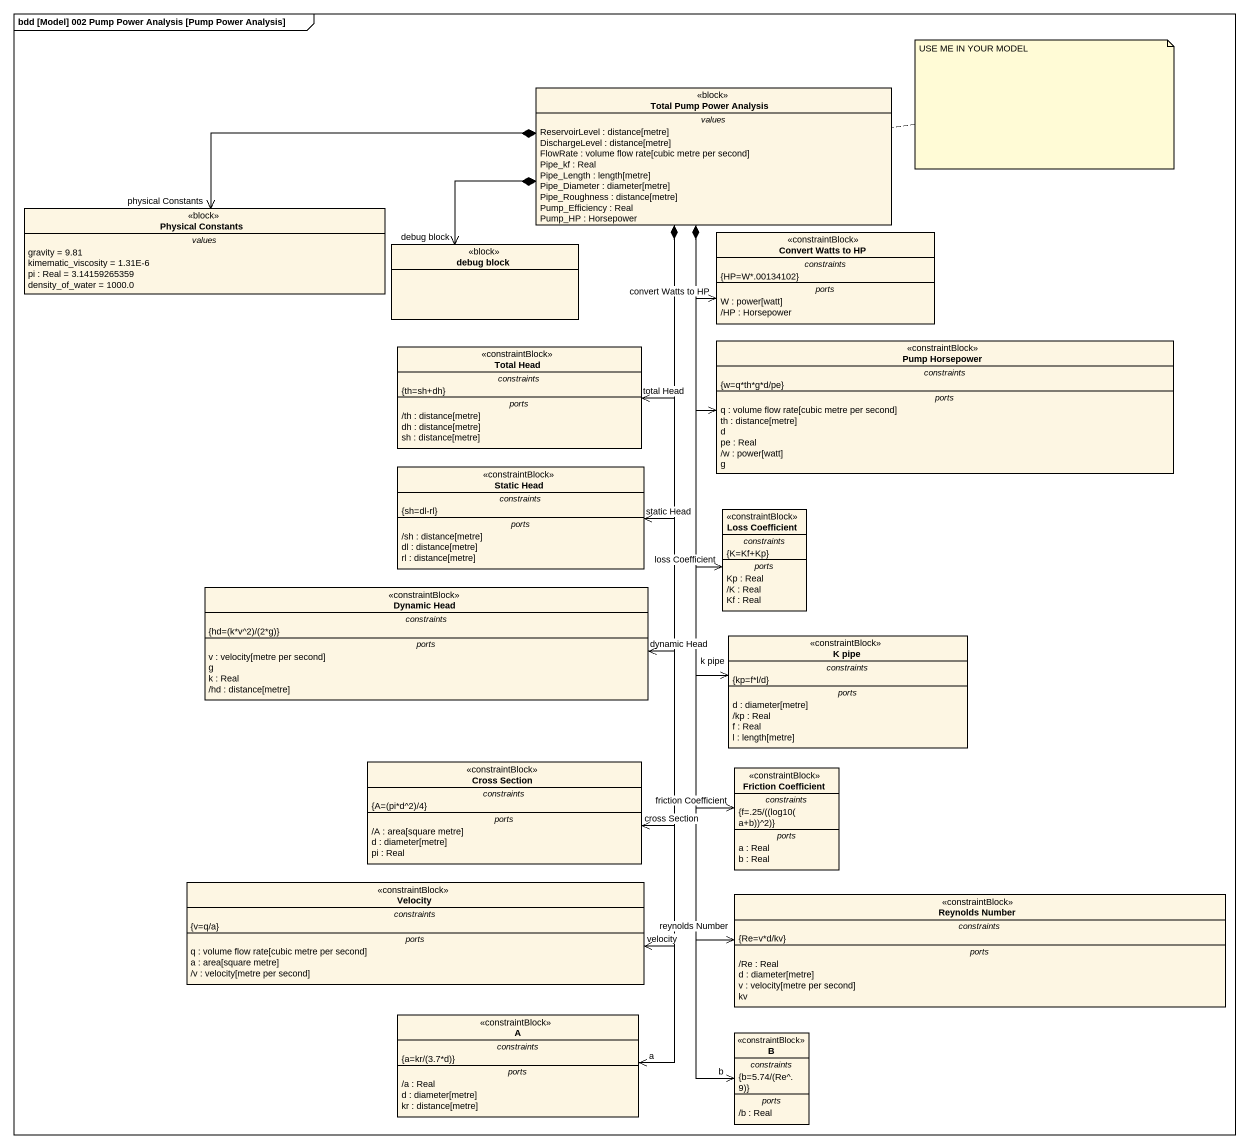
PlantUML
@startuml
mainframe bdd [Model] 002 Pump Power Analysis [Pump Power Analysis]
hide circle
hide empty members
class "Total Pump Power Analysis" as Total_Pump_Power_Analysis <<block>> {
  -- values --
  ReservoirLevel : distance[metre]
  DischargeLevel : distance[metre]
  FlowRate : volume flow rate[cubic metre per second]
  Pipe_kf : Real
  Pipe_Length : length[metre]
  Pipe_Diameter : diameter[metre]
  Pipe_Roughness : distance[metre]
  Pump_Efficiency : Real
  Pump_HP : Horsepower
}
class "Physical Constants" as Physical_Constants <<block>> {
  -- values --
  gravity = 9.81
  kimematic_viscosity = 1.31E-6
  pi : Real = 3.14159265359
  density_of_water = 1000.0
}
class "Convert Watts to HP" as Convert_Watts_to_HP <<constraintBlock>> {
  -- constraints --
  {HP=W*.00134102}
  -- ports --
  W : power[watt]
  /HP : Horsepower
}
class "debug block" as debug_block <<block>>
class "Total Head" as Total_Head <<constraintBlock>> {
  -- constraints --
  {th=sh+dh}
  -- ports --
  /th : distance[metre]
  dh : distance[metre]
  sh : distance[metre]
}
class "Pump Horsepower" as Pump_Horsepower <<constraintBlock>> {
  -- constraints --
  {w=q*th*g*d/pe}
  -- ports --
  q : volume flow rate[cubic metre per second]
  th : distance[metre]
  d
  pe : Real
  /w : power[watt]
  g
}
class "Static Head" as Static_Head <<constraintBlock>> {
  -- constraints --
  {sh=dl-rl}
  -- ports --
  /sh : distance[metre]
  dl : distance[metre]
  rl : distance[metre]
}
class "Loss Coefficient" as Loss_Coefficient <<constraintBlock>> {
  -- constraints --
  {K=Kf+Kp}
  -- ports --
  Kp : Real
  /K : Real
  Kf : Real
}
class "Dynamic Head" as Dynamic_Head <<constraintBlock>> {
  -- constraints --
  {field} {hd=(k*v^2)/(2*g)}
  -- ports --
  v : velocity[metre per second]
  g
  k : Real
  /hd : distance[metre]
}
class "K pipe" as K_pipe <<constraintBlock>> {
  -- constraints --
  {kp=f*l/d}
  -- ports --
  d : diameter[metre]
  /kp : Real
  f : Real
  l : length[metre]
}
class "Cross Section" as Cross_Section <<constraintBlock>> {
  -- constraints --
  {field} {A=(pi*d^2)/4}
  -- ports --
  /A : area[square metre]
  d : diameter[metre]
  pi : Real
}
class "Friction Coefficient" as Friction_Coefficient <<constraintBlock>> {
  -- constraints --
  {field} {f=.25/((log10(a+b))^2)}
  -- ports --
  a : Real
  b : Real
}
class Velocity <<constraintBlock>> {
  -- constraints --
  {v=q/a}
  -- ports --
  q : volume flow rate[cubic metre per second]
  a : area[square metre]
  /v : velocity[metre per second]
}
class "Reynolds Number" as Reynolds_Number <<constraintBlock>> {
  -- constraints --
  {Re=v*d/kv}
  -- ports --
  /Re : Real
  d : diameter[metre]
  v : velocity[metre per second]
  kv
}
class A <<constraintBlock>> {
  -- constraints --
  {field} {a=kr/(3.7*d)}
  -- ports --
  /a : Real
  d : diameter[metre]
  kr : distance[metre]
}
class B <<constraintBlock>> {
  -- constraints --
  {field} {b=5.74/(Re^.9)}
  -- ports --
  /b : Real
}
Total_Pump_Power_Analysis *-left-> "physical Constants" Physical_Constants
Total_Pump_Power_Analysis *--> "convert Watts to HP" Convert_Watts_to_HP
Total_Pump_Power_Analysis *-left-> "debug block" debug_block
Total_Pump_Power_Analysis *--> "total Head" Total_Head
Total_Pump_Power_Analysis *--> Pump_Horsepower
Total_Pump_Power_Analysis *--> "static Head" Static_Head
Total_Pump_Power_Analysis *--> "loss Coefficient" Loss_Coefficient
Total_Pump_Power_Analysis *--> "dynamic Head" Dynamic_Head
Total_Pump_Power_Analysis *--> "k pipe" K_pipe
Total_Pump_Power_Analysis *--> "cross Section" Cross_Section
Total_Pump_Power_Analysis *--> "friction Coefficient" Friction_Coefficient
Total_Pump_Power_Analysis *--> "velocity" Velocity
Total_Pump_Power_Analysis *--> "reynolds Number" Reynolds_Number
Total_Pump_Power_Analysis *--> "a" A
Total_Pump_Power_Analysis *--> "b" B
note right of Total_Pump_Power_Analysis : USE ME IN YOUR MODEL
@enduml
